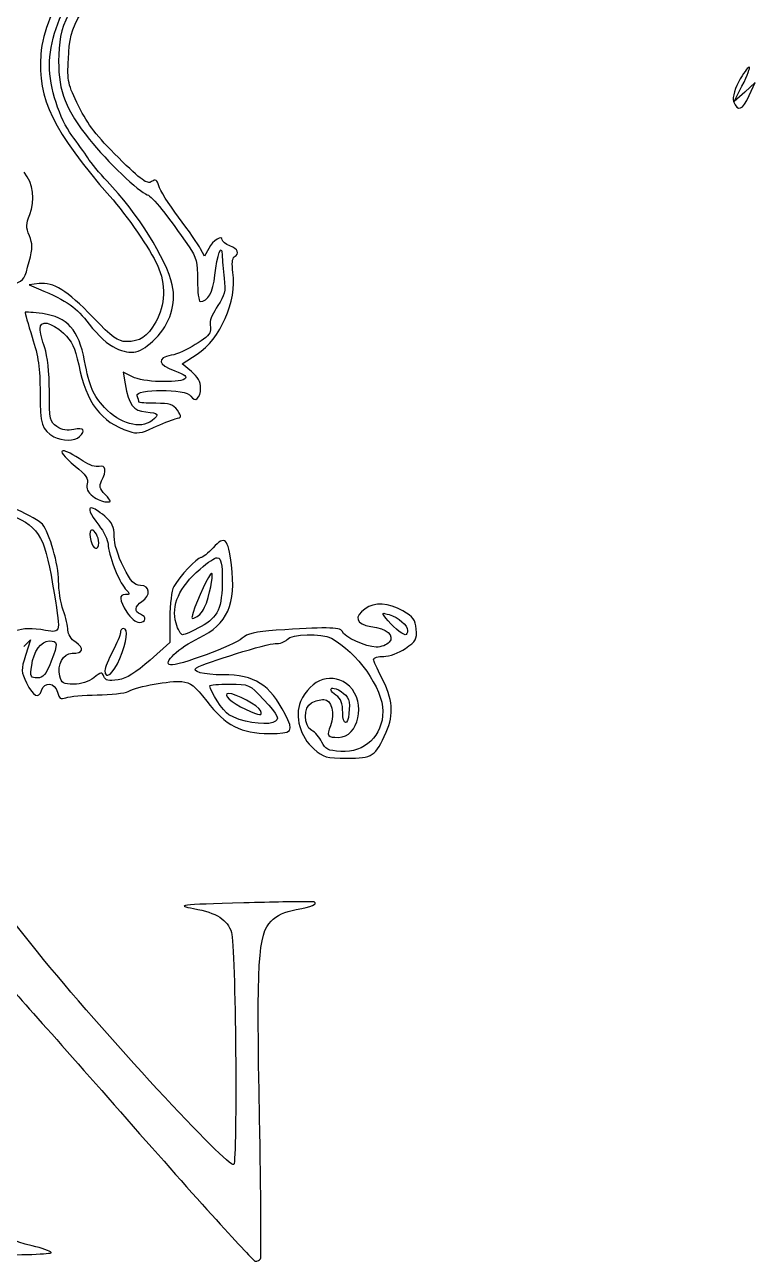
# Model space of a CAD drawing. Extents: x 18 to 597, y 6 to 390.
# Drawn here: x 161.9 to 216, y 41.4 to 133 of the extents above; entities that cross this region are included whole.
import ezdxf

# ---------------------------------------------------------------- set-up
doc = ezdxf.new("R2010")
doc.units = 0
doc.layers.add('Layer_1', color=7, linetype='CONTINUOUS')

msp = doc.modelspace()

# ---------------------------------------------------------------- linework, layer by layer
at = {"layer": 'Layer_1', "color": 7}
for points in [[(215.562657, 129.866496), (215.562657, 129.866496)], [(215.575885, 127.76361), (216.014653, 128.727136), (215.231376, 128.028193), (214.448099, 127.329253), (215.025221, 128.458142)], [(175.541119, 116.447173), (175.234645, 115.862324), (174.943603, 116.417399)], [(162.983884, 113.833852), (162.255177, 113.755564), (162.94144, 113.457932)], [(174.26671, 107.327303), (173.587063, 107.899452), (174.67957, 108.600605)], [(169.891716, 106.92271), (169.204349, 107.278253), (169.358138, 106.408416)], [(164.764311, 101.445849), (164.764311, 101.445849)], [(166.863339, 97.211951), (166.863339, 97.211951)], [(166.895859, 95.576501), (166.895859, 95.576501)], [(176.176672, 93.517718), (176.176672, 93.517718)], [(175.752785, 92.389366), (175.752785, 92.389366)], [(172.668187, 89.073819), (172.659918, 87.244314), (171.19644, 85.935734)], [(188.507356, 89.404527), (188.507356, 89.404527)], [(169.229704, 88.273437), (169.229704, 88.273437)], [(161.847829, 86.938413), (162.355499, 87.446074), (161.985633, 86.290177)], [(163.739048, 87.358416), (163.739048, 87.358416)], [(177.018927, 83.471256), (177.018927, 83.471256)], [(177.087829, 84.156972), (177.087829, 84.156972)], [(184.727122, 83.858776), (184.727122, 83.858776)], [(162.864269, 64.314887), (159.968737, 67.912091), (156.652626, 67.90052)], [(182.945594, 68.032262), (182.945594, 68.032262)]]:
    msp.add_lwpolyline(points, dxfattribs=at)
for points in [[(165.150713, 130.501496), (165.283114, 133.21697), (165.561659, 133.657889), (171.403699, 140.411246)], [(168.155936, 137.573036), (165.090752, 134.343226), (164.426533, 133.050219), (164.429722, 130.316841)], [(165.266466, 135.997113), (164.036923, 134.433842), (163.25824, 132.555941), (163.113971, 130.806871)], [(163.741806, 130.006506), (163.741806, 131.647482), (164.482645, 133.870758), (165.516168, 135.329593)], [(163.113971, 130.806871), (162.845047, 127.547332), (164.037357, 125.095633), (168.214367, 120.319999)], [(164.429722, 130.316841), (164.432375, 128.035232), (164.940045, 126.748773), (166.717266, 124.5153)], [(165.927924, 126.957183), (165.109951, 128.61563), (165.068047, 128.806003), (165.150713, 130.501496)], [(165.40813, 124.813507), (164.501776, 126.01659), (163.741806, 128.385199), (163.741806, 130.006506)], [(215.562657, 129.866496), (215.495957, 129.885464), (215.273007, 129.615394), (214.904506, 129.01101)], [(215.025221, 128.458142), (215.476167, 129.339855), (215.64841, 129.842112), (215.562657, 129.866496)], [(214.904506, 129.01101), (214.52201, 128.383686), (214.30153, 127.629645), (214.414475, 127.335315)], [(214.414475, 127.335315), (214.717413, 126.545855), (215.082306, 126.680356), (215.575885, 127.76361)], [(168.851572, 123.173641), (167.242019, 124.761127), (166.603593, 125.587211), (165.927924, 126.957183)], [(166.586628, 123.146632), (166.344803, 123.523946), (165.814626, 124.273924), (165.40813, 124.813507)], [(166.717266, 124.5153), (167.999907, 122.903368), (170.380779, 120.621802), (170.996901, 120.414258)], [(168.015378, 121.431249), (167.471496, 121.99722), (166.82843, 122.769315), (166.586628, 123.146632)], [(171.306132, 121.389359), (170.973663, 121.181719), (170.582737, 121.466211), (168.851572, 123.173641)], [(162.302582, 118.967869), (162.713419, 119.99469), (162.545564, 121.250023), (161.885314, 122.0894)], [(172.845676, 113.733522), (172.416086, 115.645578), (170.234901, 119.121604), (168.015378, 121.431249)], [(171.839159, 121.088944), (171.725644, 121.541242), (171.632818, 121.59336), (171.306132, 121.389359)], [(173.31421, 118.756753), (172.578378, 119.738319), (171.914758, 120.787779), (171.839159, 121.088944)], [(168.214367, 120.319999), (169.515003, 118.83297), (171.227434, 116.354774), (171.750965, 115.201416)], [(170.996901, 120.414258), (171.368565, 120.289033), (172.484672, 118.898073), (174.089218, 116.561276)], [(162.260689, 117.380369), (162.002721, 117.993881), (162.008755, 118.233547), (162.302582, 118.967869)], [(174.943603, 116.417399), (174.783392, 116.722594), (174.05002, 117.77517), (173.31421, 118.756753)], [(162.252423, 115.47647), (162.512488, 116.462018), (162.514243, 116.777317), (162.260689, 117.380369)], [(176.547639, 117.073904), (176.547639, 117.479062), (175.856121, 117.048335), (175.541119, 116.447173)], [(174.089218, 116.561276), (174.62489, 115.781101), (174.718156, 115.413365), (174.718156, 114.079131)], [(176.000833, 114.456716), (176.16461, 115.952494), (176.526901, 116.946537), (176.542677, 115.94335)], [(177.119249, 116.629066), (176.804822, 116.748587), (176.547639, 116.948964), (176.547639, 117.073904)], [(177.440057, 115.815475), (177.854212, 116.071451), (177.725284, 116.398631), (177.119249, 116.629066)], [(161.173143, 113.781472), (161.900032, 114.152114), (161.905431, 114.161117), (162.252423, 115.47647)], [(176.542677, 115.94335), (176.547594, 115.628926), (176.611647, 114.856823), (176.685442, 114.227975)], [(177.340839, 114.65351), (177.244796, 115.293844), (177.280717, 115.717008), (177.440057, 115.815475)], [(171.750965, 115.201416), (172.385081, 113.804388), (172.336689, 112.210143), (171.623632, 110.993426)], [(174.67957, 108.600605), (176.395321, 109.701611), (177.654054, 112.564783), (177.340839, 114.65351)], [(166.967518, 111.343467), (165.036215, 113.345551), (164.068972, 113.950128), (162.983884, 113.833852)], [(171.602688, 109.757604), (172.672431, 110.81526), (173.154732, 112.358084), (172.845676, 113.733522)], [(174.718156, 114.079131), (174.718156, 113.217648), (174.801073, 112.513137), (174.902814, 112.513137)], [(174.902814, 112.513137), (175.47969, 112.513137), (175.862118, 113.189877), (176.000833, 114.456716)], [(176.685442, 114.227975), (176.801221, 113.241383), (176.737213, 112.963846), (176.216358, 112.202241)], [(162.94144, 113.457932), (165.136999, 112.504811), (165.71413, 112.10002), (166.699627, 110.824206)], [(176.216358, 112.202241), (175.884343, 111.716818), (175.629037, 111.150681), (175.649159, 110.944376)], [(161.962482, 111.714984), (161.927153, 111.684956), (162.157294, 110.848646), (162.47401, 109.856833)], [(163.241301, 111.608586), (162.573202, 111.69695), (161.997836, 111.744984), (161.962482, 111.714984)], [(163.055543, 110.483564), (163.055543, 111.155083), (163.876496, 111.00559), (164.778642, 110.169366)], [(166.352911, 108.119388), (165.913077, 110.425765), (165.074592, 111.36596), (163.241301, 111.608586)], [(169.44082, 109.540434), (168.823787, 109.540434), (168.429782, 109.827566), (166.967518, 111.343467)], [(171.623632, 110.993426), (170.960359, 109.861631), (170.477454, 109.540434), (169.44082, 109.540434)], [(175.649159, 110.944376), (175.669056, 110.738072), (175.673472, 110.438521), (175.659079, 110.278501)], [(163.398951, 109.082923), (163.210294, 109.61765), (163.055543, 110.247824), (163.055543, 110.483564)], [(164.778642, 110.169366), (165.440933, 109.555476), (165.638638, 109.143883), (165.914146, 107.805218)], [(166.699627, 110.824206), (167.342388, 109.992102), (168.094843, 109.309914), (168.658094, 109.048746)], [(175.659079, 110.278501), (175.621417, 109.862647), (173.70646, 108.701189), (172.767955, 108.525083)], [(162.47401, 109.856833), (162.930264, 108.428139), (163.050528, 107.576026), (163.052785, 105.753576)], [(163.741806, 105.857772), (163.741806, 107.275657), (163.614842, 108.471009), (163.398951, 109.082923)], [(168.658094, 109.048746), (169.833758, 108.503577), (170.495762, 108.663202), (171.602688, 109.757604)], [(167.828516, 104.660529), (166.962568, 105.596152), (166.73018, 106.140982), (166.352911, 108.119388)], [(172.767955, 108.525083), (171.669786, 108.319089), (171.775306, 107.84854), (173.027577, 107.370286)], [(165.914146, 107.805218), (166.490246, 105.005941), (167.570534, 103.575102), (169.621067, 102.894439)], [(173.027577, 107.370286), (173.783811, 107.081488), (173.994058, 106.912352), (173.771168, 106.771128)], [(174.946908, 106.103052), (174.946908, 106.545689), (174.728132, 106.939022), (174.26671, 107.327303)], [(169.358138, 106.408416), (169.637877, 104.822976), (169.946836, 104.402437), (170.889414, 104.32429)], [(173.771168, 106.771128), (173.243316, 106.436695), (170.634522, 106.538577), (169.891716, 106.92271)], [(163.052785, 105.753576), (163.055805, 103.386155), (163.184276, 102.979021), (164.08466, 102.486543)], [(164.304046, 103.236746), (163.769638, 103.586899), (163.741806, 103.717117), (163.741806, 105.857772)], [(170.23457, 105.519868), (170.023753, 106.069157), (173.911692, 106.055779), (174.219306, 105.506095)], [(170.373477, 105.062357), (170.373477, 105.114963), (170.310923, 105.320929), (170.23457, 105.519868)], [(174.219306, 105.506095), (174.516172, 104.97563), (174.946908, 105.329001), (174.946908, 106.103052)], [(171.34527, 103.684322), (170.466334, 103.017121), (168.963411, 103.434302), (167.828516, 104.660529)], [(171.61812, 104.966994), (170.933511, 104.966994), (170.373477, 105.009779), (170.373477, 105.062357)], [(173.224912, 104.452164), (172.925003, 104.878376), (172.649238, 104.966994), (171.61812, 104.966994)], [(173.066162, 103.812197), (173.557974, 103.930872), (173.566943, 103.966065), (173.224912, 104.452164)], [(170.889414, 104.32429), (171.845413, 104.245013), (171.929103, 104.127524), (171.34527, 103.684322)], [(171.45055, 103.168392), (172.052973, 103.453267), (172.77984, 103.743109), (173.066162, 103.812197)], [(165.561919, 103.021213), (165.091372, 102.917863), (164.684631, 102.987375), (164.304046, 103.236746)], [(165.982495, 102.497014), (166.454159, 102.968663), (166.284944, 103.18002), (165.561919, 103.021213)], [(169.621067, 102.894439), (170.236044, 102.690279), (170.532922, 102.734419), (171.45055, 103.168392)], [(164.08466, 102.486543), (164.695291, 102.152505), (165.643323, 102.157839), (165.982495, 102.497014)], [(164.764311, 101.445849), (164.510844, 101.443393), (164.772665, 101.038884), (165.664444, 100.308126)], [(166.237158, 100.686276), (165.470329, 101.206242), (164.961449, 101.44774), (164.764311, 101.445849)], [(165.664444, 100.308126), (166.445255, 99.6683), (166.643843, 99.37191), (166.544735, 98.992942)], [(167.437703, 100.290487), (167.190804, 100.212114), (166.695811, 100.375239), (166.237158, 100.686276)], [(167.609684, 99.213414), (168.003624, 99.949478), (167.924415, 100.444948), (167.437703, 100.290487)], [(166.544735, 98.992942), (166.454684, 98.648575), (166.579448, 98.378291), (166.965864, 98.081224)], [(167.878125, 98.199192), (167.457566, 98.646825), (167.407649, 98.835914), (167.609684, 99.213414)], [(166.965864, 98.081224), (167.267853, 97.849011), (167.712712, 97.656846), (167.954743, 97.654024)], [(167.954743, 97.654024), (168.367273, 97.649282), (168.362619, 97.68346), (167.878125, 98.199192)], [(166.863339, 97.211951), (166.57609, 97.241951), (166.730082, 96.778175), (167.400772, 95.934246)], [(167.84009, 96.599557), (167.366442, 96.998111), (167.035686, 97.193945), (166.863339, 97.211951)], [(160.488534, 96.843736), (162.936778, 95.92403), (163.357179, 95.288042), (163.985442, 91.555935)], [(163.228074, 96.005338), (163.070196, 96.197842), (162.210725, 96.693678), (161.318112, 97.107218)], [(168.543992, 95.106855), (168.543992, 95.83211), (168.406496, 96.12294), (167.84009, 96.599557)], [(164.427518, 91.810584), (164.427518, 93.015786), (163.757068, 95.360376), (163.228074, 96.005338)], [(166.81373, 95.537922), (166.728947, 95.453086), (166.725058, 95.121785), (166.80546, 94.801491)], [(166.895859, 95.576501), (166.866446, 95.574864), (166.838565, 95.562757), (166.81373, 95.537922)], [(167.396914, 94.619034), (167.392934, 95.073017), (167.101763, 95.587931), (166.895859, 95.576501)], [(167.400772, 95.934246), (167.778089, 95.459436), (168.086484, 94.828838), (168.086484, 94.533041)], [(166.80546, 94.801491), (166.970885, 94.142389), (167.402163, 94.009237), (167.396914, 94.619034)], [(168.086484, 94.533041), (168.086484, 93.8125), (168.880954, 91.757865), (169.367508, 91.220232)], [(169.233012, 92.840272), (168.814101, 93.670147), (168.543992, 94.559344), (168.543992, 95.106855)], [(177.229493, 92.994055), (176.98433, 94.970881), (176.731349, 95.208399), (175.871849, 94.267357)], [(174.952423, 93.532592), (174.678811, 93.532592), (173.392155, 92.151622), (172.953714, 91.387251)], [(174.906672, 92.679321), (175.54468, 93.228525), (175.936944, 93.522093), (176.176672, 93.517718)], [(175.871849, 94.267357), (175.502996, 93.863525), (175.089123, 93.532592), (174.952423, 93.532592)], [(176.176672, 93.517718), (176.484892, 93.512074), (176.540741, 93.013924), (176.542677, 91.93242)], [(170.490885, 91.474909), (170.025895, 91.474909), (169.796926, 91.723152), (169.233012, 92.840272)], [(173.128452, 88.673628), (172.757039, 90.004927), (173.34898, 91.338398), (174.906672, 92.679321)], [(174.844383, 87.593253), (176.927524, 88.587437), (177.590024, 90.086997), (177.229493, 92.994055)], [(164.770923, 89.645432), (164.582266, 90.18013), (164.427518, 91.154333), (164.427518, 91.810584)], [(175.752785, 92.389366), (175.604627, 92.389366), (174.685582, 90.418693), (174.384118, 89.454142)], [(176.542677, 91.93242), (176.546473, 89.794558), (176.242489, 89.114741), (174.972266, 88.423382)], [(175.369141, 90.15806), (175.728018, 91.317175), (175.912582, 92.389366), (175.752785, 92.389366)], [(163.985442, 91.555935), (164.611945, 87.834412), (164.629928, 87.950885), (163.455725, 88.143897)], [(169.379635, 90.78863), (168.875453, 90.78863), (168.902611, 90.430715), (169.477202, 89.500991)], [(169.367508, 91.220232), (169.726472, 90.823456), (169.727474, 90.78863), (169.379635, 90.78863)], [(170.60223, 90.278202), (171.276044, 90.699024), (171.203758, 91.474909), (170.490885, 91.474909)], [(172.953714, 91.387251), (172.800961, 91.120946), (172.672759, 90.07997), (172.668187, 89.073819)], [(170.487577, 89.333972), (170.008914, 89.51767), (170.060338, 89.93979), (170.60223, 90.278202)], [(174.677917, 89.166952), (174.93129, 89.30256), (175.242293, 89.74833), (175.369141, 90.15806)], [(189.925082, 89.578715), (188.853075, 90.183997), (187.828944, 90.24538), (187.117191, 89.746834)], [(165.113781, 88.156597), (165.113781, 88.440738), (164.95958, 89.110706), (164.770923, 89.645432)], [(169.477202, 89.500991), (169.749989, 89.059595), (170.140788, 88.730947), (170.392217, 88.730947)], [(170.392217, 88.730947), (170.912087, 88.730947), (170.977631, 89.145955), (170.487577, 89.333972)], [(174.384118, 89.454142), (174.233719, 88.972981), (174.262917, 88.944844), (174.677917, 89.166952)], [(187.117191, 89.746834), (186.270886, 89.154055), (186.462179, 88.582132), (187.555409, 88.435489)], [(188.65894, 89.049548), (188.465866, 89.301968), (188.400061, 89.403596), (188.507356, 89.404527)], [(188.507356, 89.404527), (188.571736, 89.405092), (188.69837, 89.369052), (188.897618, 89.308064)], [(190.09651, 87.820894), (189.869183, 87.827639), (189.073299, 88.507879), (188.65894, 89.049548)], [(188.897618, 89.308064), (189.615682, 89.088382), (190.267937, 88.524671), (190.267937, 88.12352)], [(190.909552, 88.227152), (190.850531, 88.931664), (190.696954, 89.142907), (189.925082, 89.578715)], [(163.455725, 88.143897), (161.511869, 88.463429), (160.637022, 88.133991), (160.006769, 86.844151)], [(165.692557, 87.260316), (165.355809, 87.480929), (165.113781, 87.856115), (165.113781, 88.156597)], [(169.000952, 87.964206), (169.000952, 87.79428), (168.743768, 87.171472), (168.429342, 86.580104)], [(168.959059, 86.048199), (169.490729, 87.330956), (169.605302, 88.273437), (169.229704, 88.273437)], [(169.229704, 88.273437), (169.103932, 88.273437), (169.000952, 88.134132), (169.000952, 87.964206)], [(173.611867, 87.815926), (173.477589, 87.815926), (173.260032, 88.201978), (173.128452, 88.673628)], [(174.972266, 88.423382), (174.358294, 88.089202), (173.746146, 87.815926), (173.611867, 87.815926)], [(180.549463, 88.148328), (178.978027, 88.033266), (178.377562, 87.893086), (178.010013, 87.55521)], [(185.416142, 88.079974), (185.315502, 88.381895), (183.995396, 88.400634), (180.549463, 88.148328)], [(187.944015, 86.90147), (187.187738, 86.90147), (185.555311, 87.662482), (185.416142, 88.079974)], [(187.555409, 88.435489), (188.747883, 88.275554), (189.329596, 87.767102), (188.905334, 87.255913)], [(190.267937, 88.12352), (190.267937, 87.954328), (190.19084, 87.818071), (190.09651, 87.820894)], [(190.113598, 86.803906), (190.885089, 87.328134), (190.971867, 87.483582), (190.909552, 88.227152)], [(162.434324, 85.547142), (162.571438, 86.569351), (163.14008, 87.358416), (163.739048, 87.358416)], [(163.739048, 87.358416), (164.369005, 87.358416), (164.386452, 87.17658), (163.881263, 85.870145)], [(165.438447, 86.44396), (166.247386, 86.44396), (166.364361, 86.820105), (165.692557, 87.260316)], [(172.716142, 85.576888), (172.089527, 85.704566), (173.309971, 86.860943), (174.844383, 87.593253)], [(178.010013, 87.55521), (177.470429, 87.059232), (173.225838, 85.473002), (172.716142, 85.576888)], [(174.650355, 85.372954), (175.258953, 85.7491), (179.94934, 87.193316), (180.462922, 87.162751)], [(180.462922, 87.162751), (180.792763, 87.143109), (181.19151, 87.28199), (181.348724, 87.471418)], [(181.348724, 87.471418), (181.695237, 87.888966), (183.879315, 87.944112), (184.623493, 87.554109)], [(184.623493, 87.554109), (186.513244, 86.563763), (188.440162, 83.833743), (188.437904, 82.14834)], [(188.905334, 87.255913), (188.743525, 87.060926), (188.310949, 86.90147), (187.944015, 86.90147)], [(161.985633, 86.290177), (161.635829, 85.196312), (161.639608, 85.086894), (162.050126, 84.257838)], [(164.517366, 84.745659), (164.301658, 85.605139), (164.756629, 86.44396), (165.438447, 86.44396)], [(168.429342, 86.580104), (168.114915, 85.988763), (167.857729, 85.355936), (167.857729, 85.17396)], [(187.752742, 86.00739), (187.752742, 86.121549), (188.08862, 86.215218), (188.49964, 86.215218)], [(188.49964, 86.215218), (188.925663, 86.215218), (189.619749, 86.468315), (190.113598, 86.803906)], [(162.853799, 84.618349), (162.348243, 84.614736), (162.318226, 84.681566), (162.434324, 85.547142)], [(163.881263, 85.870145), (163.485288, 84.846158), (163.300791, 84.621538), (162.853799, 84.618349)], [(167.857729, 85.17396), (167.857729, 84.420483), (168.49366, 84.92535), (168.959059, 86.048199)], [(171.19644, 85.935734), (170.122695, 84.975557), (169.49245, 84.588856), (168.828971, 84.482741)], [(176.613786, 84.846554), (175.128628, 84.849912), (174.204963, 85.097703), (174.650355, 85.372954)], [(188.341993, 84.663532), (188.017664, 85.288683), (187.752742, 85.893231), (187.752742, 86.00739)], [(163.165784, 83.687326), (163.381882, 84.368187), (164.157637, 84.288346), (164.33877, 83.566619)], [(165.54428, 84.156972), (164.790131, 84.156972), (164.64403, 84.241018), (164.517366, 84.745659)], [(167.027047, 84.631557), (166.654102, 84.338215), (166.088094, 84.156972), (165.54428, 84.156972)], [(167.777803, 84.721952), (167.644027, 85.070638), (167.574747, 85.062397), (167.027047, 84.631557)], [(168.828971, 84.482741), (168.106403, 84.367199), (167.895572, 84.415092), (167.777803, 84.721952)], [(169.573112, 83.618972), (170.280268, 83.992521), (172.685335, 84.432421), (173.557297, 84.347698)], [(173.557297, 84.347698), (174.206806, 84.284564), (174.520916, 84.037592), (175.39615, 82.899644)], [(181.199897, 81.938874), (180.062556, 84.13826), (178.953682, 84.841304), (176.613786, 84.846554)], [(185.967909, 83.999887), (184.800909, 85.117938), (183.062112, 84.570766), (182.347526, 82.860499)], [(188.684298, 80.597783), (189.280475, 81.945507), (189.188685, 83.031582), (188.341993, 84.663532)], [(162.050126, 84.257838), (162.557878, 83.232496), (162.956706, 83.028563), (163.165784, 83.687326)], [(164.33877, 83.566619), (164.46086, 83.080238), (164.572185, 83.007368), (164.971566, 83.153756)], [(167.286119, 83.354388), (168.292289, 83.366975), (169.32157, 83.486101), (169.573112, 83.618972)], [(175.632621, 84.0335), (175.632621, 84.101402), (176.287509, 84.156972), (177.087829, 84.156972)], [(177.043182, 81.885422), (176.594155, 82.161378), (175.632621, 83.625434), (175.632621, 84.0335)], [(177.018927, 83.471256), (176.496633, 83.471256), (177.254924, 82.754948), (178.262469, 82.296619)], [(179.37813, 82.202922), (179.244379, 82.55141), (177.53354, 83.471256), (177.018927, 83.471256)], [(177.087829, 84.156972), (178.537218, 84.156972), (178.546839, 84.152795), (179.603025, 83.02368)], [(184.965247, 83.338414), (184.532338, 83.641634), (184.508896, 83.855502), (184.727122, 83.858776)], [(184.727122, 83.858776), (184.858056, 83.860723), (185.076188, 83.787063), (185.344483, 83.611267)], [(185.15652, 80.212465), (186.650619, 80.212465), (187.207604, 82.812155), (185.967909, 83.999887)], [(185.344483, 83.611267), (185.908817, 83.241528), (186.024224, 82.920613), (185.929874, 81.984623)], [(164.971566, 83.153756), (165.238295, 83.251546), (166.279946, 83.341801), (167.286119, 83.354388)], [(175.39615, 82.899644), (176.780596, 81.099658), (177.939212, 80.498553), (180.025808, 80.498553)], [(179.603025, 83.02368), (180.750173, 81.797255), (180.857646, 81.536397), (180.301965, 81.323178)], [(182.347526, 82.860499), (181.885373, 81.754414), (182.305889, 80.252822), (183.328688, 79.354791)], [(183.167734, 80.733362), (182.552789, 81.06249), (182.550043, 82.448765), (183.163876, 82.777272)], [(183.163876, 82.777272), (183.40714, 82.907489), (183.810876, 83.013746), (184.060702, 83.013746)], [(184.060702, 83.013746), (184.634655, 83.013746), (184.897581, 81.981462), (184.554041, 81.077871)], [(185.465751, 82.040305), (185.465751, 82.755908), (185.34343, 83.073521), (184.965247, 83.338414)], [(180.301965, 81.323178), (179.641918, 81.069856), (177.873914, 81.374882), (177.043182, 81.885422)], [(178.262469, 82.296619), (179.378243, 81.789325), (179.542161, 81.775411), (179.37813, 82.202922)], [(180.025808, 80.498553), (181.760447, 80.498553), (181.873347, 80.636532), (181.199897, 81.938874)], [(188.437904, 82.14834), (188.436075, 80.34604), (187.084806, 79.05716), (185.31582, 79.170133)], [(185.929874, 81.984623), (185.835911, 81.052471), (185.465751, 81.096864), (185.465751, 82.040305)], [(183.912425, 79.86742), (183.747847, 80.212267), (183.412898, 80.602185), (183.167734, 80.733362)], [(184.554041, 81.077871), (184.263578, 80.313895), (184.334274, 80.212465), (185.15652, 80.212465)], [(185.31582, 79.170133), (184.370452, 79.230472), (184.168635, 79.330577), (183.912425, 79.86742)], [(185.781597, 78.669076), (187.689942, 78.669076), (187.890015, 78.802172), (188.684298, 80.597783)], [(183.328688, 79.354791), (184.044189, 78.726565), (184.250364, 78.669076), (185.781597, 78.669076)], [(178.148369, 67.950135), (173.323865, 67.811818), (173.091294, 67.78591), (174.419395, 67.532869)], [(182.945594, 68.032262), (182.127584, 68.041377), (180.270762, 68.01101), (178.148369, 67.950135)], [(182.018452, 67.461213), (183.22993, 67.690773), (183.58152, 67.83146), (183.38877, 68.009656)], [(183.38877, 68.009656), (183.375667, 68.021791), (183.218266, 68.029242), (182.945594, 68.032262)], [(174.419395, 67.532869), (176.176951, 67.197984), (176.908641, 66.733052), (177.235005, 65.744173)], [(180.155895, 66.601875), (180.574326, 67.021567), (181.184429, 67.30314), (182.018452, 67.461213)], [(179.307575, 51.99631), (179.087131, 63.716435), (179.198911, 65.641952), (180.155895, 66.601875)], [(177.235005, 65.744173), (177.533153, 64.840752), (177.679889, 48.855205), (177.392652, 48.567197)], [(177.392652, 48.567197), (177.040879, 48.214476), (167.50087, 58.555183), (162.864269, 64.314887)], [(160.024408, 62.58351), (160.146227, 62.508213), (164.402392, 57.71021), (169.482714, 51.921352)], [(162.472356, 42.54133), (159.497652, 43.254957), (159.395863, 43.636747), (159.400435, 54.071095)], [(169.482714, 51.921352), (174.563035, 46.132523), (178.842472, 41.395902), (178.992279, 41.395902)], [(179.381988, 41.585499), (179.446614, 41.690063), (179.413315, 46.374698), (179.307575, 51.99631)], [(163.880159, 42.041909), (163.81572, 42.14619), (163.1823, 42.371008), (162.472356, 42.54133)], [(158.838745, 41.852312), (161.676035, 41.852312), (163.944602, 41.937628), (163.880159, 42.041909)], [(178.992279, 41.395902), (179.142063, 41.395536), (179.317342, 41.480908), (179.381988, 41.585499)]]:
    msp.add_open_spline(points, degree=3, dxfattribs=at)

doc.saveas('drawing.dxf')
